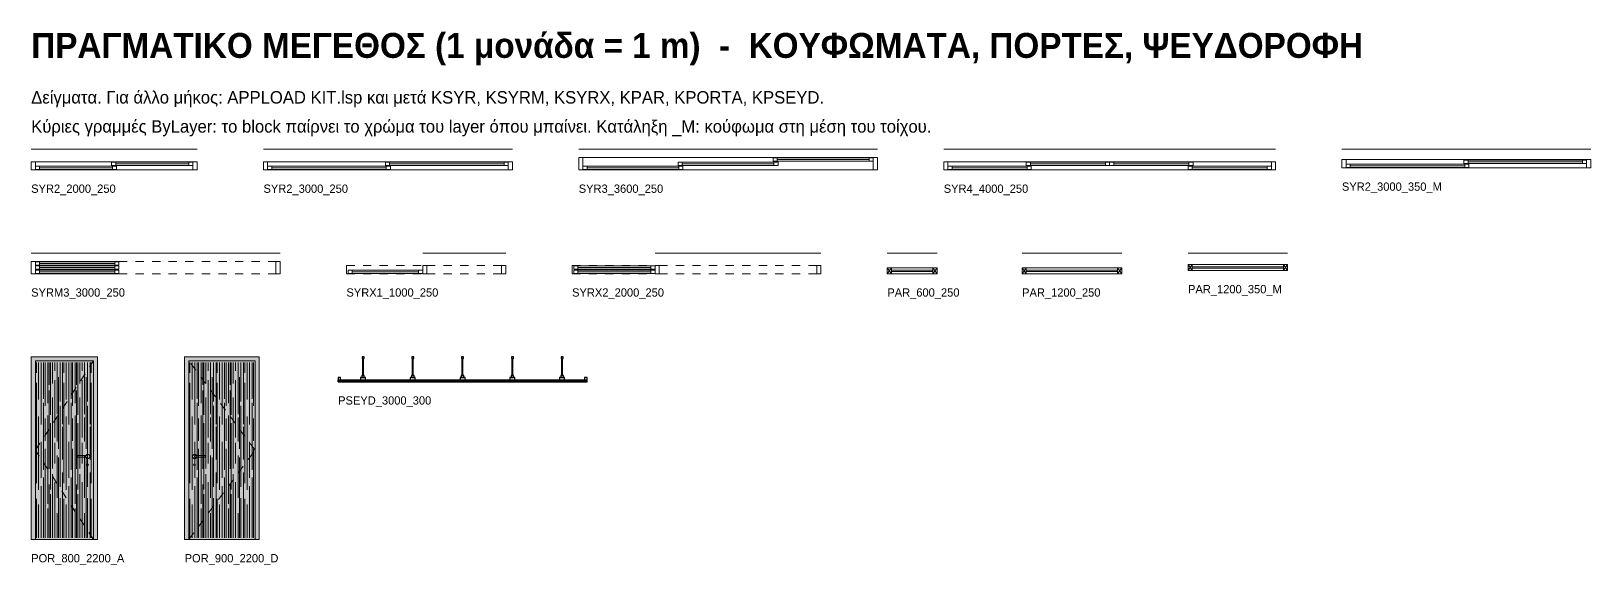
# Model space of a CAD drawing. Extents: x 0 to 269, y -106 to 0.
# Drawn here: x 0 to 18.8, y -6.4 to 0.02 of the extents above; entities that cross this region are included whole.
import ezdxf

# ---------------------------------------------------------------- set-up
doc = ezdxf.new("R2010")
doc.units = 0
doc.linetypes.add('KIT_DASH', pattern=[0.15, 0.1, -0.05])
doc.layers.add('KIT-Οδηγίες', color=140, linetype='Continuous', plot=False)
for name, color, linetype, lineweight in [('Παράθυρα', 92, 'Continuous', 15), ('Πόρτες', 150, 'Continuous', 15), ('Ψευδοροφή', 32, 'Continuous', 30)]:
    doc.layers.add(name, color=color, linetype=linetype, lineweight=lineweight)
doc.styles.add('KIT', font='Commissioner-Regular.ttf')
doc.styles.add('KIT-B', font='Commissioner-Bold.ttf')

# ---------------------------------------------------------------- blocks, each defined once
blk = doc.blocks.new('SYR2_2000_250')
at = {"color": 252}
for p, q in [((0, 0.25), (2, 0.25)), ((0.05, 0.1), (1.95, 0.1)), ((0.05, 0), (1.95, 0)), ((0.1, 0.025), (0.98, 0.025)), ((1.02, 0.075), (1.9, 0.075))]:
    blk.add_line(p, q, dxfattribs=at)
for p, q in [((0.1, 0.005), (0.1, 0.045)), ((0.98, 0.005), (0.98, 0.045)), ((1.02, 0.055), (1.02, 0.095)), ((1.9, 0.055), (1.9, 0.095))]:
    blk.add_line(p, q)
for points in [[(0, 0), (0.05, 0), (0.05, 0.1), (0, 0.1)], [(0.05, 0.005), (1.03, 0.005), (1.03, 0.045), (0.05, 0.045)], [(0.97, 0.055), (1.95, 0.055), (1.95, 0.095), (0.97, 0.095)], [(1.95, 0), (2, 0), (2, 0.1), (1.95, 0.1)]]:
    blk.add_lwpolyline(points, close=True)
blk = doc.blocks.new('SYR2_3000_250')
at = {"color": 252}
for p, q in [((0, 0.25), (3, 0.25)), ((0.05, 0.1), (2.95, 0.1)), ((0.05, 0), (2.95, 0)), ((0.1, 0.025), (1.48, 0.025)), ((1.52, 0.075), (2.9, 0.075))]:
    blk.add_line(p, q, dxfattribs=at)
for p, q in [((0.1, 0.005), (0.1, 0.045)), ((1.48, 0.005), (1.48, 0.045)), ((1.52, 0.055), (1.52, 0.095)), ((2.9, 0.055), (2.9, 0.095))]:
    blk.add_line(p, q)
for points in [[(0, 0), (0.05, 0), (0.05, 0.1), (0, 0.1)], [(0.05, 0.005), (1.53, 0.005), (1.53, 0.045), (0.05, 0.045)], [(1.47, 0.055), (2.95, 0.055), (2.95, 0.095), (1.47, 0.095)], [(2.95, 0), (3, 0), (3, 0.1), (2.95, 0.1)]]:
    blk.add_lwpolyline(points, close=True)
blk = doc.blocks.new('SYR3_3600_250')
at = {"color": 252}
for p, q in [((0, 0.25), (3.6, 0.25)), ((0.05, 0.15), (3.55, 0.15)), ((0.05, 0), (3.55, 0)), ((0.1, 0.025), (1.207, 0.025)), ((1.247, 0.075), (2.353, 0.075)), ((2.393, 0.125), (3.5, 0.125))]:
    blk.add_line(p, q, dxfattribs=at)
for p, q in [((0.1, 0.005), (0.1, 0.045)), ((1.207, 0.005), (1.207, 0.045)), ((1.247, 0.055), (1.247, 0.095)), ((2.353, 0.055), (2.353, 0.095)), ((2.393, 0.105), (2.393, 0.145)), ((3.5, 0.105), (3.5, 0.145))]:
    blk.add_line(p, q)
for points in [[(0, 0), (0.05, 0), (0.05, 0.15), (0, 0.15)], [(0.05, 0.005), (1.257, 0.005), (1.257, 0.045), (0.05, 0.045)], [(1.197, 0.055), (2.403, 0.055), (2.403, 0.095), (1.197, 0.095)], [(2.343, 0.105), (3.55, 0.105), (3.55, 0.145), (2.343, 0.145)], [(3.55, 0), (3.6, 0), (3.6, 0.15), (3.55, 0.15)]]:
    blk.add_lwpolyline(points, close=True)
blk = doc.blocks.new('SYR4_4000_250')
at = {"color": 252}
for p, q in [((0, 0.25), (4, 0.25)), ((0.05, 0.1), (3.95, 0.1)), ((0.05, 0), (3.95, 0)), ((0.1, 0.025), (1.005, 0.025)), ((1.045, 0.075), (1.95, 0.075)), ((2.05, 0.075), (2.955, 0.075)), ((2.995, 0.025), (3.9, 0.025))]:
    blk.add_line(p, q, dxfattribs=at)
for p, q in [((0.1, 0.005), (0.1, 0.045)), ((1.005, 0.005), (1.005, 0.045)), ((1.045, 0.055), (1.045, 0.095)), ((1.95, 0.055), (1.95, 0.095)), ((2.05, 0.055), (2.05, 0.095)), ((2.955, 0.055), (2.955, 0.095)), ((2.995, 0.005), (2.995, 0.045)), ((3.9, 0.005), (3.9, 0.045))]:
    blk.add_line(p, q)
for points in [[(0, 0), (0.05, 0), (0.05, 0.1), (0, 0.1)], [(0.05, 0.005), (1.055, 0.005), (1.055, 0.045), (0.05, 0.045)], [(0.995, 0.055), (2, 0.055), (2, 0.095), (0.995, 0.095)], [(2, 0.055), (3.005, 0.055), (3.005, 0.095), (2, 0.095)], [(2.945, 0.005), (3.95, 0.005), (3.95, 0.045), (2.945, 0.045)], [(3.95, 0), (4, 0), (4, 0.1), (3.95, 0.1)]]:
    blk.add_lwpolyline(points, close=True)
blk = doc.blocks.new('SYR2_3000_350_M')
at = {"color": 252}
for p, q in [((0, 0.35), (3, 0.35)), ((0.05, 0.225), (2.95, 0.225)), ((1.52, 0.2), (2.9, 0.2)), ((0.05, 0.125), (2.95, 0.125)), ((0.1, 0.15), (1.48, 0.15))]:
    blk.add_line(p, q, dxfattribs=at)
for p, q in [((1.52, 0.18), (1.52, 0.22)), ((2.9, 0.18), (2.9, 0.22)), ((0.1, 0.13), (0.1, 0.17)), ((1.48, 0.13), (1.48, 0.17))]:
    blk.add_line(p, q)
for points in [[(0, 0.125), (0.05, 0.125), (0.05, 0.225), (0, 0.225)], [(1.47, 0.18), (2.95, 0.18), (2.95, 0.22), (1.47, 0.22)], [(2.95, 0.125), (3, 0.125), (3, 0.225), (2.95, 0.225)], [(0.05, 0.13), (1.53, 0.13), (1.53, 0.17), (0.05, 0.17)]]:
    blk.add_lwpolyline(points, close=True)
blk = doc.blocks.new('SYRM3_3000_250')
at = {"color": 252}
for p, q in [((0, 0.25), (3, 0.25)), ((0.05, 0.15), (1.057, 0.15)), ((0.05, 0), (1.057, 0)), ((0.1, 0.125), (1.007, 0.125)), ((0.1, 0.075), (1.007, 0.075)), ((0.1, 0.025), (1.007, 0.025))]:
    blk.add_line(p, q, dxfattribs=at)
for p, q in [((0.1, 0.105), (0.1, 0.145)), ((0.1, 0.055), (0.1, 0.095)), ((0.1, 0.005), (0.1, 0.045)), ((1.007, 0.105), (1.007, 0.145)), ((1.007, 0.055), (1.007, 0.095)), ((1.007, 0.005), (1.007, 0.045))]:
    blk.add_line(p, q)
at = {"color": 253, "linetype": 'KIT_DASH'}
for p, q in [((1.057, 0.15), (2.95, 0.15)), ((1.057, 0), (2.95, 0))]:
    blk.add_line(p, q, dxfattribs=at)
for points in [[(0, 0), (0.05, 0), (0.05, 0.15), (0, 0.15)], [(0.05, 0.105), (1.057, 0.105), (1.057, 0.145), (0.05, 0.145)], [(0.05, 0.055), (1.057, 0.055), (1.057, 0.095), (0.05, 0.095)], [(0.05, 0.005), (1.057, 0.005), (1.057, 0.045), (0.05, 0.045)], [(2.95, 0), (3, 0), (3, 0.15), (2.95, 0.15)]]:
    blk.add_lwpolyline(points, close=True)
blk = doc.blocks.new('SYRX1_1000_250')
at = {"color": 252}
for p, q in [((0, 0.25), (1, 0.25)), ((-0.85, 0.025), (-0.05, 0.025))]:
    blk.add_line(p, q, dxfattribs=at)
at = {"color": 253, "linetype": 'KIT_DASH'}
for p, q in [((-0.92, 0.1), (0, 0.1)), ((-0.92, 0), (-0.92, 0.1)), ((-0.92, 0), (0, 0)), ((0.05, 0.1), (0.95, 0.1)), ((0.05, 0), (0.95, 0))]:
    blk.add_line(p, q, dxfattribs=at)
for p, q in [((-0.85, 0.005), (-0.85, 0.045)), ((-0.05, 0.005), (-0.05, 0.045))]:
    blk.add_line(p, q)
for points in [[(-0.9, 0.005), (0, 0.005), (0, 0.045), (-0.9, 0.045)], [(0, 0), (0.05, 0), (0.05, 0.1), (0, 0.1)], [(0.95, 0), (1, 0), (1, 0.1), (0.95, 0.1)]]:
    blk.add_lwpolyline(points, close=True)
blk = doc.blocks.new('SYRX2_2000_250')
at = {"color": 252}
for p, q in [((0, 0.25), (2, 0.25)), ((-0.93, 0.075), (-0.05, 0.075)), ((-0.93, 0.025), (-0.05, 0.025))]:
    blk.add_line(p, q, dxfattribs=at)
at = {"color": 253, "linetype": 'KIT_DASH'}
for p, q in [((-1, 0.1), (0, 0.1)), ((-1, 0), (-1, 0.1)), ((-1, 0), (0, 0)), ((0.05, 0.1), (1.95, 0.1)), ((0.05, 0), (1.95, 0))]:
    blk.add_line(p, q, dxfattribs=at)
for p, q in [((-0.93, 0.055), (-0.93, 0.095)), ((-0.93, 0.005), (-0.93, 0.045)), ((-0.05, 0.055), (-0.05, 0.095)), ((-0.05, 0.005), (-0.05, 0.045))]:
    blk.add_line(p, q)
for points in [[(-0.98, 0.055), (0, 0.055), (0, 0.095), (-0.98, 0.095)], [(-0.98, 0.005), (0, 0.005), (0, 0.045), (-0.98, 0.045)], [(0, 0), (0.05, 0), (0.05, 0.1), (0, 0.1)], [(1.95, 0), (2, 0), (2, 0.1), (1.95, 0.1)]]:
    blk.add_lwpolyline(points, close=True)
blk = doc.blocks.new('PAR_600_250')
at = {"color": 252}
for p, q in [((0, 0.25), (0.6, 0.25)), ((0, 0), (0.05, 0.07)), ((0, 0.07), (0.05, 0)), ((0.05, 0.043), (0.55, 0.043)), ((0.05, 0.027), (0.55, 0.027)), ((0.55, 0), (0.6, 0.07)), ((0.55, 0.07), (0.6, 0))]:
    blk.add_line(p, q, dxfattribs=at)
for p, q in [((0.05, 0.07), (0.55, 0.07)), ((0.05, 0), (0.55, 0))]:
    blk.add_line(p, q)
for points in [[(0, 0), (0.05, 0), (0.05, 0.07), (0, 0.07)], [(0.55, 0), (0.6, 0), (0.6, 0.07), (0.55, 0.07)]]:
    blk.add_lwpolyline(points, close=True)
blk = doc.blocks.new('PAR_1200_250')
at = {"color": 252}
for p, q in [((0, 0.25), (1.2, 0.25)), ((0, 0), (0.05, 0.07)), ((0, 0.07), (0.05, 0)), ((0.05, 0.043), (1.15, 0.043)), ((0.05, 0.027), (1.15, 0.027)), ((1.15, 0), (1.2, 0.07)), ((1.15, 0.07), (1.2, 0))]:
    blk.add_line(p, q, dxfattribs=at)
for p, q in [((0.05, 0.07), (1.15, 0.07)), ((0.05, 0), (1.15, 0))]:
    blk.add_line(p, q)
for points in [[(0, 0), (0.05, 0), (0.05, 0.07), (0, 0.07)], [(1.15, 0), (1.2, 0), (1.2, 0.07), (1.15, 0.07)]]:
    blk.add_lwpolyline(points, close=True)
blk = doc.blocks.new('PAR_1200_350_M')
at = {"color": 252}
for p, q in [((0, 0.35), (1.2, 0.35)), ((0, 0.14), (0.05, 0.21)), ((0, 0.21), (0.05, 0.14)), ((1.15, 0.14), (1.2, 0.21)), ((1.15, 0.21), (1.2, 0.14)), ((0.05, 0.183), (1.15, 0.183)), ((0.05, 0.167), (1.15, 0.167))]:
    blk.add_line(p, q, dxfattribs=at)
for p, q in [((0.05, 0.21), (1.15, 0.21)), ((0.05, 0.14), (1.15, 0.14))]:
    blk.add_line(p, q)
for points in [[(0, 0.14), (0.05, 0.14), (0.05, 0.21), (0, 0.21)], [(1.15, 0.14), (1.2, 0.14), (1.2, 0.21), (1.15, 0.21)]]:
    blk.add_lwpolyline(points, close=True)
blk = doc.blocks.new('POR_800_2200_A')
for p, q in [((0.05, 0), (0.05, 2.15)), ((0.05, 2.15), (0.75, 2.15)), ((0.75, 0), (0.75, 2.15))]:
    blk.add_line(p, q)
at = {"color": 253, "linetype": 'KIT_DASH'}
for p, q in [((0.05, 1.075), (0.75, 2.15)), ((0.75, 0), (0.05, 1.075))]:
    blk.add_line(p, q, dxfattribs=at)
at = {"lineweight": 5, "true_color": 0xb08c68}
for p, q in [((0.062, 2.006), (0.062, 2.13)), ((0.15, 1.694), (0.15, 2.13)), ((0.217, 1.864), (0.217, 2.13)), ((0.283, 2.033), (0.283, 2.13)), ((0.348, 1.661), (0.348, 2.13)), ((0.421, 1.686), (0.421, 2.13)), ((0.499, 1.611), (0.499, 2.13)), ((0.562, 1.503), (0.562, 2.13)), ((0.643, 1.51), (0.643, 2.13)), ((0.71, 1.391), (0.71, 2.13)), ((0.062, 0.679), (0.062, 1.887)), ((0.283, 1.229), (0.283, 1.92)), ((0.217, 0.853), (0.217, 1.793)), ((0.15, 0.84), (0.15, 1.646)), ((0.348, 0.633), (0.348, 1.611)), ((0.421, 0.6), (0.421, 1.482)), ((0.499, 1.189), (0.499, 1.458)), ((0.562, 0.604), (0.562, 1.4)), ((0.643, 1.18), (0.643, 1.468)), ((0.71, 0.965), (0.71, 1.359)), ((0.283, 0.916), (0.283, 1.166)), ((0.499, 0.02), (0.499, 1.094)), ((0.643, 0.504), (0.643, 1.013)), ((0.71, 0.02), (0.71, 0.806)), ((0.15, 0.02), (0.15, 0.749)), ((0.217, 0.02), (0.217, 0.663)), ((0.283, 0.02), (0.283, 0.691)), ((0.062, 0.02), (0.062, 0.49)), ((0.348, 0.02), (0.348, 0.5)), ((0.421, 0.02), (0.421, 0.423)), ((0.562, 0.02), (0.562, 0.548)), ((0.643, 0.02), (0.643, 0.318))]:
    blk.add_line(p, q, dxfattribs=at)
at = {"lineweight": 5, "true_color": 0x966840}
for p, q in [((0.09, 1.686), (0.09, 2.13)), ((0.121, 1.387), (0.121, 2.13)), ((0.168, 1.611), (0.168, 2.13)), ((0.199, 1.644), (0.199, 2.13)), ((0.231, 1.503), (0.231, 2.13)), ((0.255, 1.881), (0.255, 2.13)), ((0.313, 1.51), (0.313, 2.13)), ((0.379, 1.391), (0.379, 2.13)), ((0.393, 2.006), (0.393, 2.13)), ((0.452, 1.387), (0.452, 2.13)), ((0.481, 1.694), (0.481, 2.13)), ((0.53, 1.644), (0.53, 2.13)), ((0.547, 1.864), (0.547, 2.13)), ((0.586, 1.881), (0.586, 2.13)), ((0.614, 2.033), (0.614, 2.13)), ((0.679, 1.661), (0.679, 2.13)), ((0.724, 2.006), (0.724, 2.13)), ((0.331, 1.094), (0.331, 1.957)), ((0.393, 0.679), (0.393, 1.887)), ((0.614, 1.229), (0.614, 1.92)), ((0.662, 1.094), (0.662, 1.957)), ((0.724, 0.679), (0.724, 1.887)), ((0.255, 0.857), (0.255, 1.71)), ((0.547, 0.853), (0.547, 1.793)), ((0.586, 0.857), (0.586, 1.71)), ((0.481, 0.84), (0.481, 1.646)), ((0.679, 0.633), (0.679, 1.611)), ((0.09, 0.6), (0.09, 1.482)), ((0.168, 1.189), (0.168, 1.458)), ((0.199, 0.429), (0.199, 1.493)), ((0.231, 0.604), (0.231, 1.4)), ((0.313, 1.18), (0.313, 1.468)), ((0.379, 0.965), (0.379, 1.359)), ((0.53, 0.429), (0.53, 1.493)), ((0.121, 0.745), (0.121, 1.177)), ((0.452, 0.745), (0.452, 1.177)), ((0.614, 0.916), (0.614, 1.166)), ((0.168, 0.02), (0.168, 1.094)), ((0.313, 0.504), (0.313, 1.013)), ((0.331, 0.02), (0.331, 0.988)), ((0.662, 0.02), (0.662, 0.988)), ((0.255, 0.02), (0.255, 0.787)), ((0.379, 0.02), (0.379, 0.806)), ((0.586, 0.02), (0.586, 0.787)), ((0.121, 0.02), (0.121, 0.644)), ((0.452, 0.02), (0.452, 0.644)), ((0.481, 0.02), (0.481, 0.749)), ((0.547, 0.02), (0.547, 0.663)), ((0.614, 0.02), (0.614, 0.691)), ((0.09, 0.02), (0.09, 0.423)), ((0.231, 0.02), (0.231, 0.548)), ((0.393, 0.02), (0.393, 0.49)), ((0.679, 0.02), (0.679, 0.5)), ((0.724, 0.02), (0.724, 0.49)), ((0.199, 0.02), (0.199, 0.375)), ((0.313, 0.02), (0.313, 0.318)), ((0.53, 0.02), (0.53, 0.375))]:
    blk.add_line(p, q, dxfattribs=at)
for points in [[(0, 0), (0.8, 0), (0.8, 2.2), (0, 2.2)], [(0.55, 0.99), (0.68, 0.99), (0.68, 1.01), (0.55, 1.01)]]:
    blk.add_lwpolyline(points, close=True)
for centre, radius in [((0.68, 1), 0.025), ((0.68, 0.9), 0.012)]:
    blk.add_circle(centre, radius)
at = {"true_color": 0xcdbaa5}
blk.add_solid([(0, 0), (0.8, 0), (0, 2.2), (0.8, 2.2)], dxfattribs=at)
blk = doc.blocks.new('POR_900_2200_D')
for p, q in [((0.05, 0), (0.05, 2.15)), ((0.05, 2.15), (0.85, 2.15)), ((0.85, 0), (0.85, 2.15))]:
    blk.add_line(p, q)
at = {"color": 253, "linetype": 'KIT_DASH'}
for p, q in [((0.85, 1.075), (0.05, 2.15)), ((0.05, 0), (0.85, 1.075))]:
    blk.add_line(p, q, dxfattribs=at)
at = {"lineweight": 5, "true_color": 0xb08c68}
for p, q in [((0.062, 2.006), (0.062, 2.13)), ((0.15, 1.694), (0.15, 2.13)), ((0.217, 1.864), (0.217, 2.13)), ((0.283, 2.033), (0.283, 2.13)), ((0.348, 1.661), (0.348, 2.13)), ((0.421, 1.686), (0.421, 2.13)), ((0.499, 1.611), (0.499, 2.13)), ((0.562, 1.503), (0.562, 2.13)), ((0.643, 1.51), (0.643, 2.13)), ((0.71, 1.391), (0.71, 2.13)), ((0.782, 1.387), (0.782, 2.13)), ((0.062, 0.679), (0.062, 1.887)), ((0.283, 1.229), (0.283, 1.92)), ((0.217, 0.853), (0.217, 1.793)), ((0.15, 0.84), (0.15, 1.646)), ((0.348, 0.633), (0.348, 1.611)), ((0.421, 0.6), (0.421, 1.482)), ((0.499, 1.189), (0.499, 1.458)), ((0.562, 0.604), (0.562, 1.4)), ((0.643, 1.18), (0.643, 1.468)), ((0.71, 0.965), (0.71, 1.359)), ((0.283, 0.916), (0.283, 1.166)), ((0.782, 0.745), (0.782, 1.177)), ((0.499, 0.02), (0.499, 1.094)), ((0.643, 0.504), (0.643, 1.013)), ((0.71, 0.02), (0.71, 0.806)), ((0.15, 0.02), (0.15, 0.749)), ((0.217, 0.02), (0.217, 0.663)), ((0.283, 0.02), (0.283, 0.691)), ((0.782, 0.02), (0.782, 0.644)), ((0.062, 0.02), (0.062, 0.49)), ((0.348, 0.02), (0.348, 0.5)), ((0.421, 0.02), (0.421, 0.423)), ((0.562, 0.02), (0.562, 0.548)), ((0.643, 0.02), (0.643, 0.318))]:
    blk.add_line(p, q, dxfattribs=at)
at = {"lineweight": 5, "true_color": 0x966840}
for p, q in [((0.09, 1.686), (0.09, 2.13)), ((0.121, 1.387), (0.121, 2.13)), ((0.168, 1.611), (0.168, 2.13)), ((0.199, 1.644), (0.199, 2.13)), ((0.231, 1.503), (0.231, 2.13)), ((0.255, 1.881), (0.255, 2.13)), ((0.313, 1.51), (0.313, 2.13)), ((0.379, 1.391), (0.379, 2.13)), ((0.393, 2.006), (0.393, 2.13)), ((0.452, 1.387), (0.452, 2.13)), ((0.481, 1.694), (0.481, 2.13)), ((0.53, 1.644), (0.53, 2.13)), ((0.547, 1.864), (0.547, 2.13)), ((0.586, 1.881), (0.586, 2.13)), ((0.614, 2.033), (0.614, 2.13)), ((0.679, 1.661), (0.679, 2.13)), ((0.724, 2.006), (0.724, 2.13)), ((0.752, 1.686), (0.752, 2.13)), ((0.812, 1.694), (0.812, 2.13)), ((0.83, 1.611), (0.83, 2.13)), ((0.331, 1.094), (0.331, 1.957)), ((0.393, 0.679), (0.393, 1.887)), ((0.614, 1.229), (0.614, 1.92)), ((0.662, 1.094), (0.662, 1.957)), ((0.724, 0.679), (0.724, 1.887)), ((0.255, 0.857), (0.255, 1.71)), ((0.547, 0.853), (0.547, 1.793)), ((0.586, 0.857), (0.586, 1.71)), ((0.481, 0.84), (0.481, 1.646)), ((0.679, 0.633), (0.679, 1.611)), ((0.812, 0.84), (0.812, 1.646)), ((0.09, 0.6), (0.09, 1.482)), ((0.168, 1.189), (0.168, 1.458)), ((0.199, 0.429), (0.199, 1.493)), ((0.231, 0.604), (0.231, 1.4)), ((0.313, 1.18), (0.313, 1.468)), ((0.379, 0.965), (0.379, 1.359)), ((0.53, 0.429), (0.53, 1.493)), ((0.752, 0.6), (0.752, 1.482)), ((0.83, 1.189), (0.83, 1.458)), ((0.121, 0.745), (0.121, 1.177)), ((0.452, 0.745), (0.452, 1.177)), ((0.614, 0.916), (0.614, 1.166)), ((0.168, 0.02), (0.168, 1.094)), ((0.313, 0.504), (0.313, 1.013)), ((0.331, 0.02), (0.331, 0.988)), ((0.662, 0.02), (0.662, 0.988)), ((0.83, 0.02), (0.83, 1.094)), ((0.255, 0.02), (0.255, 0.787)), ((0.379, 0.02), (0.379, 0.806)), ((0.586, 0.02), (0.586, 0.787)), ((0.121, 0.02), (0.121, 0.644)), ((0.452, 0.02), (0.452, 0.644)), ((0.481, 0.02), (0.481, 0.749)), ((0.547, 0.02), (0.547, 0.663)), ((0.614, 0.02), (0.614, 0.691)), ((0.812, 0.02), (0.812, 0.749)), ((0.09, 0.02), (0.09, 0.423)), ((0.231, 0.02), (0.231, 0.548)), ((0.393, 0.02), (0.393, 0.49)), ((0.679, 0.02), (0.679, 0.5)), ((0.724, 0.02), (0.724, 0.49)), ((0.752, 0.02), (0.752, 0.423)), ((0.199, 0.02), (0.199, 0.375)), ((0.313, 0.02), (0.313, 0.318)), ((0.53, 0.02), (0.53, 0.375))]:
    blk.add_line(p, q, dxfattribs=at)
for points in [[(0, 0), (0.9, 0), (0.9, 2.2), (0, 2.2)], [(0.25, 0.99), (0.12, 0.99), (0.12, 1.01), (0.25, 1.01)]]:
    blk.add_lwpolyline(points, close=True)
for centre, radius in [((0.12, 1), 0.025), ((0.12, 0.9), 0.012)]:
    blk.add_circle(centre, radius)
at = {"true_color": 0xcdbaa5}
blk.add_solid([(0, 0), (0.9, 0), (0, 2.2), (0.9, 2.2)], dxfattribs=at)
blk = doc.blocks.new('PSEYD_3000_300')
at = {"color": 252}
for p, q in [((0.296, 0.075), (0.296, 0.28)), ((0.304, 0.075), (0.304, 0.28)), ((0.896, 0.075), (0.896, 0.28)), ((0.904, 0.075), (0.904, 0.28)), ((1.496, 0.075), (1.496, 0.28)), ((1.504, 0.075), (1.504, 0.28)), ((2.096, 0.075), (2.096, 0.28)), ((2.104, 0.075), (2.104, 0.28)), ((2.696, 0.075), (2.696, 0.28)), ((2.704, 0.075), (2.704, 0.28)), ((0, 0.013), (3, 0.013))]:
    blk.add_line(p, q, dxfattribs=at)
for p, q in [((0, 0.025), (3, 0.025)), ((0, 0), (0, 0.025)), ((0, 0), (3, 0)), ((3, 0), (3, 0.025))]:
    blk.add_line(p, q)
for points in [[(0.288, 0.28), (0.312, 0.28), (0.312, 0.3), (0.288, 0.3)], [(0.888, 0.28), (0.912, 0.28), (0.912, 0.3), (0.888, 0.3)], [(1.488, 0.28), (1.512, 0.28), (1.512, 0.3), (1.488, 0.3)], [(2.088, 0.28), (2.112, 0.28), (2.112, 0.3), (2.088, 0.3)], [(2.688, 0.28), (2.712, 0.28), (2.712, 0.3), (2.688, 0.3)], [(0, 0.025), (0.03, 0.025), (0.03, 0.052), (0, 0.052)], [(0.285, 0.052), (0.315, 0.052), (0.315, 0.075), (0.285, 0.075)], [(0.885, 0.052), (0.915, 0.052), (0.915, 0.075), (0.885, 0.075)], [(1.485, 0.052), (1.515, 0.052), (1.515, 0.075), (1.485, 0.075)], [(2.085, 0.052), (2.115, 0.052), (2.115, 0.075), (2.085, 0.075)], [(2.685, 0.052), (2.715, 0.052), (2.715, 0.075), (2.685, 0.075)], [(2.97, 0.025), (3, 0.025), (3, 0.052), (2.97, 0.052)]]:
    blk.add_lwpolyline(points, close=True, dxfattribs=at)
for points in [[(0.27, 0.025), (0.33, 0.025), (0.33, 0.052), (0.27, 0.052)], [(0.87, 0.025), (0.93, 0.025), (0.93, 0.052), (0.87, 0.052)], [(1.47, 0.025), (1.53, 0.025), (1.53, 0.052), (1.47, 0.052)], [(2.07, 0.025), (2.13, 0.025), (2.13, 0.052), (2.07, 0.052)], [(2.67, 0.025), (2.73, 0.025), (2.73, 0.052), (2.67, 0.052)]]:
    blk.add_lwpolyline(points, close=True)

msp = doc.modelspace()

# ---------------------------------------------------------------- block references
at = {"layer": 'Παράθυρα'}
for name, p in [('SYR2_2000_250', (0, -1.65)), ('SYR2_3000_250', (2.8, -1.65)), ('SYR3_3600_250', (6.6, -1.65)), ('SYR4_4000_250', (11, -1.65)), ('SYR2_3000_350_M', (15.8, -1.75)), ('SYRM3_3000_250', (0, -2.9)), ('SYRX2_2000_250', (7.52, -2.9)), ('PAR_600_250', (10.32, -2.9)), ('PAR_1200_250', (11.945, -2.9)), ('PAR_1200_350_M', (13.945, -3))]:
    msp.add_blockref(name, p, dxfattribs=at)
at = {"layer": 'Πόρτες'}
for name, p in [('SYRX1_1000_250', (4.72, -2.9)), ('POR_800_2200_A', (0, -6.1)), ('POR_900_2200_D', (1.85, -6.1))]:
    msp.add_blockref(name, p, dxfattribs=at)
at = {"layer": 'Ψευδοροφή'}
msp.add_blockref('PSEYD_3000_300', (3.7, -4.2), dxfattribs=at)

# ---------------------------------------------------------------- texts
at = {"layer": 'KIT-Οδηγίες'}
for s, height, style, p in [('ΠΡΑΓΜΑΤΙΚΟ ΜΕΓΕΘΟΣ (1 μονάδα = 1 m)  -  ΚΟΥΦΩΜΑΤΑ, ΠΟΡΤΕΣ, ΨΕΥΔΟΡΟΦΗ', 0.3, 'KIT-B', (0, -0.3)), ('Δείγματα. Για άλλο μήκος: APPLOAD KIT.lsp και μετά KSYR, KSYRM, KSYRX, KPAR, KPORTA, KPSEYD.', 0.15, 'KIT', (0, -0.85)), ('Κύριες γραμμές ByLayer: το block παίρνει το χρώμα του layer όπου μπαίνει. Κατάληξη _M: κούφωμα στη μέση του τοίχου.', 0.15, 'KIT', (0, -1.2)), ('SYR2_2000_250', 0.1, 'KIT', (0, -1.925)), ('SYR2_3000_250', 0.1, 'KIT', (2.8, -1.925)), ('SYR3_3600_250', 0.1, 'KIT', (6.6, -1.925)), ('SYR4_4000_250', 0.1, 'KIT', (11, -1.925)), ('SYR2_3000_350_M', 0.1, 'KIT', (15.8, -1.9)), ('SYRM3_3000_250', 0.1, 'KIT', (0, -3.175)), ('SYRX1_1000_250', 0.1, 'KIT', (3.8, -3.175)), ('SYRX2_2000_250', 0.1, 'KIT', (6.52, -3.175)), ('PAR_600_250', 0.1, 'KIT', (10.32, -3.175)), ('PAR_1200_250', 0.1, 'KIT', (11.945, -3.175)), ('PAR_1200_350_M', 0.1, 'KIT', (13.945, -3.135)), ('PSEYD_3000_300', 0.1, 'KIT', (3.7, -4.475)), ('POR_800_2200_A', 0.1, 'KIT', (0, -6.375)), ('POR_900_2200_D', 0.1, 'KIT', (1.85, -6.375))]:
    msp.add_text(s, height=height, dxfattribs=dict(at, style=style)).set_placement(p)

doc.saveas('drawing.dxf')
